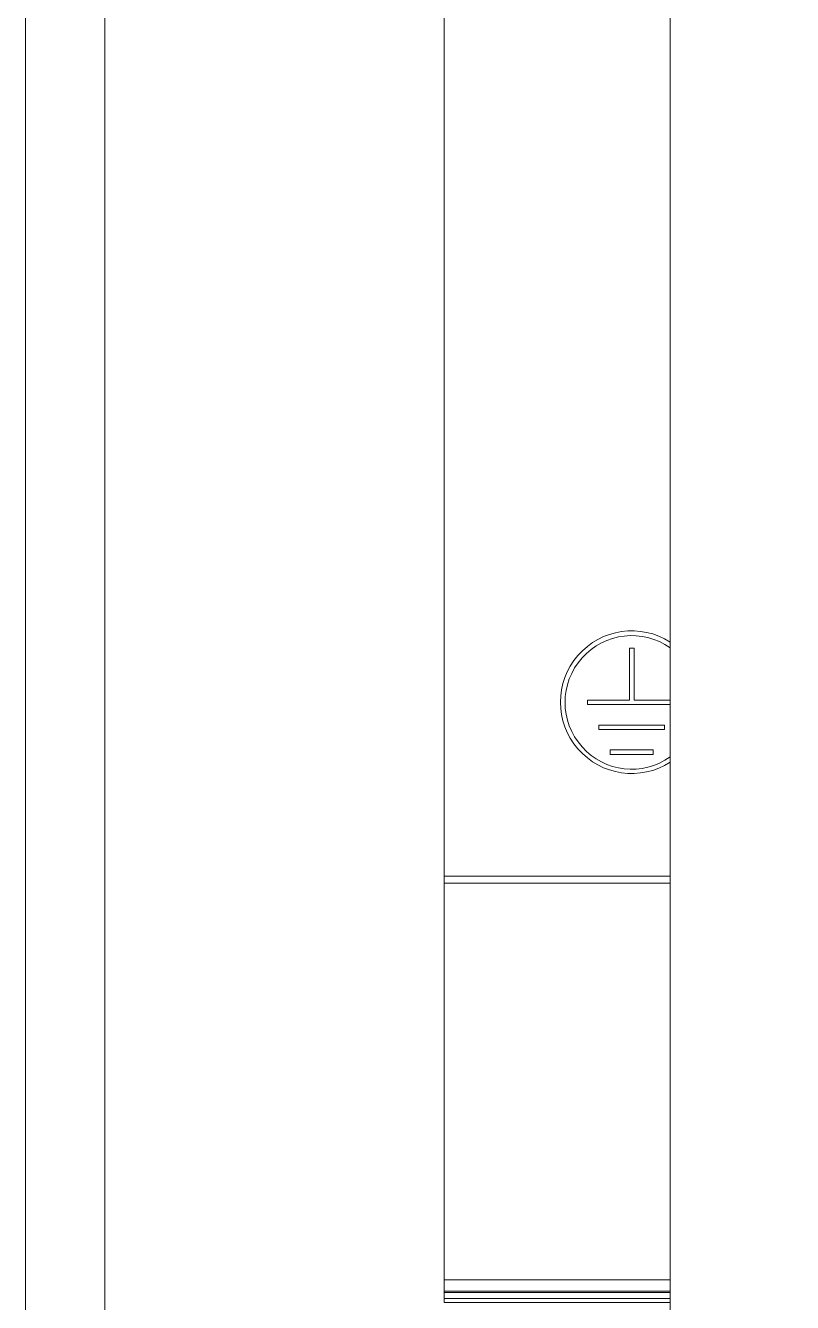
# Model space of a CAD drawing. Header units: millimetres. Extents: x 1359 to 3577, y 1333 to 3557.
# Drawn here: x 2513.1 to 2547, y 2922.7 to 2979.1 of the extents above; entities that cross this region are included whole.
import ezdxf

# ---------------------------------------------------------------- set-up
doc = ezdxf.new("R2010")
doc.units = ezdxf.units.MM
doc.set_wipeout_variables(frame=1)
doc.layers.add('000-PI-ORMAR', color=2, linetype='Continuous')
doc.layers.add('002-PI-Kabelska kanalica', color=150, linetype='Continuous')

# ---------------------------------------------------------------- blocks, each defined once
blk = doc.blocks.new('montazna 2000x1000')
at = {"layer": '000-PI-ORMAR', "color": 0, "linetype": 'ByBlock', "lineweight": 0}
blk.add_line((0, 1890), (0, 0), dxfattribs=at)
blk = doc.blocks.new('IM 155-5 PN ST - 6ES7155-5AA01-0AB0')
blk.add_wipeout([(0, 147.007), (34.8, 147.007), (34.8, 0), (0, 0)])
at = {"color": 0, "linetype": 'ByBlock', "lineweight": 0, "ltscale": 0.25}
blk.add_lwpolyline([(0, 147.007), (34.8, 147.007), (34.8, 0), (0, 0), (0, 147.007)], dxfattribs=at)
blk = doc.blocks.new('*U53')
at = {"layer": '002-PI-Kabelska kanalica', "color": 0, "linetype": 'ByBlock', "lineweight": 0}
blk.add_line((80, -100), (80, 1572), dxfattribs=at)

msp = doc.modelspace()

# ---------------------------------------------------------------- linework, layer by layer
at = {"layer": '002-PI-Kabelska kanalica', "color": 0, "linetype": 'ByBlock', "lineweight": 0}
for p, q in [((2531.571, 2991.106), (2531.571, 2941.557)), ((2539.974, 2951.632), (2539.763, 2951.632)), ((2539.763, 2951.632), (2539.763, 2949.335)), ((2539.974, 2949.335), (2539.974, 2951.632)), ((2537.913, 2949.335), (2537.913, 2949.135)), ((2539.763, 2949.335), (2537.913, 2949.335)), ((2538.413, 2948.235), (2538.413, 2948.035)), ((2538.913, 2947.135), (2538.913, 2946.935)), ((2540.813, 2947.135), (2538.913, 2947.135)), ((2540.813, 2946.935), (2540.813, 2947.135)), ((2538.913, 2946.935), (2540.813, 2946.935)), ((2531.571, 2941.556), (2531.571, 2941.256)), ((2531.571, 2941.256), (2531.571, 2923.719)), ((2531.571, 2923.719), (2531.571, 2923.219)), ((2531.571, 2923.219), (2531.571, 2923.171)), ((2531.571, 2923.171), (2531.571, 2922.898)), ((2531.571, 2922.724), (2531.571, 2922.898))]:
    msp.add_line(p, q, dxfattribs=at)

# ---------------------------------------------------------------- block references
msp.add_blockref('montazna 2000x1000', (2513.071, 1461.556), dxfattribs=at)
at = {"layer": '002-PI-Kabelska kanalica', "color": 0, "linetype": 'ByBlock', "lineweight": 0, "xscale": -1, "rotation": 180}
msp.add_blockref('*U53', (2436.571, 3251.556), dxfattribs=at)

# ---------------------------------------------------------------- next in the draw order: block references
at = {"layer": '002-PI-Kabelska kanalica', "color": 0, "linetype": 'ByBlock', "lineweight": 0}
msp.add_blockref('IM 155-5 PN ST - 6ES7155-5AA01-0AB0', (2541.571, 2906.55), dxfattribs=at)

# ---------------------------------------------------------------- next in the draw order: linework, layer by layer
for p, q in [((2541.571, 2949.335), (2539.974, 2949.335)), ((2537.913, 2949.135), (2541.571, 2949.135)), ((2541.313, 2948.235), (2538.413, 2948.235)), ((2541.313, 2948.035), (2541.313, 2948.235)), ((2538.413, 2948.035), (2541.313, 2948.035)), ((2541.571, 2941.556), (2531.571, 2941.556)), ((2541.571, 2941.256), (2531.571, 2941.256)), ((2541.571, 2923.719), (2531.571, 2923.719)), ((2531.571, 2923.219), (2541.571, 2923.219)), ((2541.571, 2923.171), (2531.571, 2923.171)), ((2541.571, 2922.898), (2531.571, 2922.898)), ((2531.571, 2922.724), (2541.571, 2922.724))]:
    msp.add_line(p, q, dxfattribs=at)
for centre, radius, start, end in [((2539.869, 2949.245), 3.15, 57.2843, 302.7157), ((2539.869, 2949.235), 2.95, 54.7522, 305.2478)]:
    msp.add_arc(centre, radius, start, end, dxfattribs=at)

doc.saveas('drawing.dxf')
